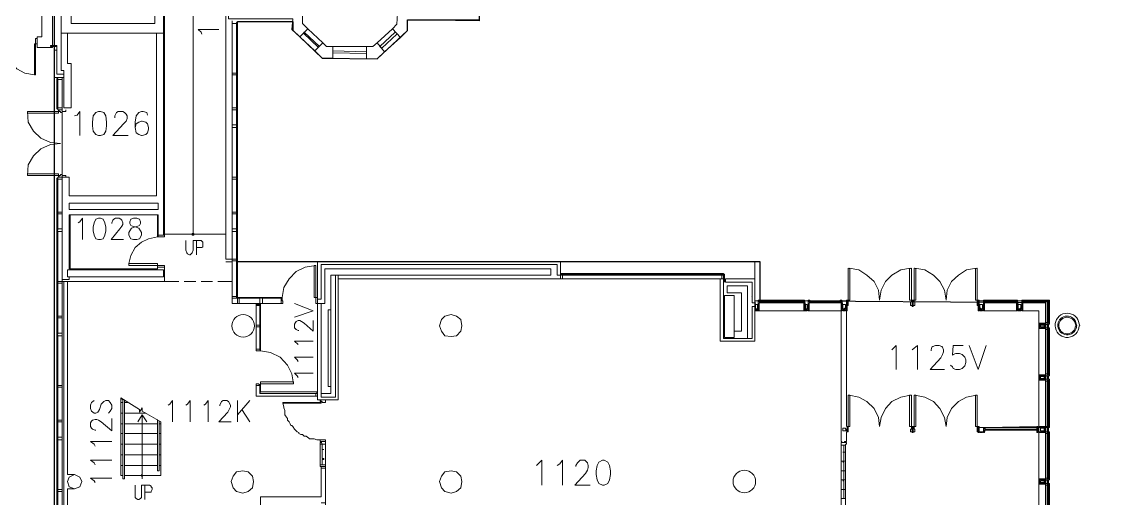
# Model space of a CAD drawing. Header units: metres. Extents: x 3 to 116, y 0 to 119.
# Drawn here: x 68.4 to 100.1, y 82.73 to 96.44 of the extents above; entities that cross this region are included whole.
import ezdxf

# ---------------------------------------------------------------- set-up
doc = ezdxf.new("R2010")
doc.units = ezdxf.units.M
doc.layers.add('Outside', color=7, linetype='Continuous')
doc.layers.add('PDF_Geometry', color=7, linetype='Continuous', transparency=0.8)

msp = doc.modelspace()

# ---------------------------------------------------------------- linework, layer by layer
at = {"layer": 'Outside'}
msp.add_lwpolyline([(100.096, 5.23), (100.096, 66.704), (97.823, 66.679), (97.823, 88.373), (89.611, 88.424), (89.611, 89.55), (74.594, 89.55), (74.594, 96.457), (76.18, 96.457), (76.18, 96.215), (77.024, 95.408), (78.61, 95.382), (79.48, 96.201), (79.48, 96.508), (81.552, 96.508), (81.552, 98.989), (90.404, 98.913, 0.249522), (91.658, 101.292), (94.011, 101.266), (94.037, 107.022), (92.092, 107.048), (92.092, 118.074), (69.324, 118.074), (69.324, 82.054)], format="xyb", dxfattribs=at)
at = {"layer": 'PDF_Geometry', "lineweight": 5}
for points in [[(69.81, 96.124), (72.471, 96.124), (72.471, 97.71), (72.215, 97.71), (72.215, 96.406), (69.81, 96.406), (69.81, 103.032), (72.471, 103.032), (72.471, 108.89), (72.164, 108.89), (72.164, 103.339), (69.81, 103.339), (69.81, 108.097), (69.529, 108.097), (69.529, 96.124)], [(74.441, 89.626), (74.261, 89.626), (74.261, 96.482), (74.261, 104.541), (74.594, 104.541), (74.594, 104.464), (77.638, 104.439), (77.638, 103.748), (77.51, 103.748), (77.51, 104.285), (74.568, 104.311), (74.568, 101.676), (74.645, 101.676)], [(73.315, 90.343), (73.315, 98.785), (73.443, 98.606)], [(72.368, 98.12), (72.496, 98.12), (72.368, 98.12), (72.368, 98.196), (72.496, 98.196), (72.496, 98.171), (72.522, 98.171), (72.522, 98.145), (72.496, 98.145), (72.496, 98.12), (72.496, 90.266), (72.292, 90.266), (72.036, 90.215), (71.831, 90.112), (71.652, 89.959), (71.524, 89.729), (71.473, 89.498)], [(75.259, 88.322), (75.234, 88.322), (75.234, 88.296), (75.131, 88.296), (75.131, 88.347), (75.259, 88.347), (75.234, 88.347), (74.441, 88.347), (74.441, 96.406), (74.568, 96.406), (74.441, 96.406), (74.441, 96.482)], [(74.594, 96.457), (74.594, 96.431), (74.568, 96.431), (74.568, 94.922), (74.441, 94.922), (74.441, 94.973), (74.568, 94.973), (74.568, 94.947), (74.594, 94.947), (74.568, 94.947), (74.568, 94.922)], [(74.594, 96.431), (74.594, 88.526), (75.873, 88.526)], [(69.529, 95.05), (69.605, 95.05), (69.529, 95.05), (69.529, 96.124), (72.343, 96.124)], [(72.906, 88.987), (72.496, 88.987), (69.554, 88.987), (69.554, 91.98), (69.759, 91.98), (69.759, 91.443), (72.266, 91.443), (72.266, 96.124)], [(69.708, 96.124), (69.708, 95.254), (69.81, 95.254), (69.81, 93.975), (69.605, 93.975), (69.605, 95.05)], [(72.471, 96.124), (72.471, 90.317)], [(73.545, 96.15), (73.571, 96.099), (73.545, 96.15), (73.468, 96.227), (74.057, 96.227)], [(76.922, 95.715), (76.487, 96.124), (76.513, 96.15), (76.948, 95.741)], [(79.122, 96.15), (78.687, 95.741), (78.738, 95.689), (79.173, 96.099)], [(68.787, 94.922), (68.761, 94.922), (68.48, 94.973), (68.25, 95.101), (68.071, 95.306), (67.943, 95.536), (67.891, 95.817), (67.866, 95.536), (67.738, 95.306), (67.559, 95.101), (67.329, 94.973), (67.047, 94.922), (66.996, 94.922), (67.047, 94.922), (67.047, 95.817), (66.996, 95.817), (66.996, 94.922)], [(69.222, 95.766), (69.273, 95.766), (69.222, 95.766), (69.222, 95.741), (69.273, 95.741), (69.247, 95.741), (69.401, 95.741), (69.401, 95.766), (69.247, 95.766), (69.247, 95.741)], [(69.401, 95.741), (69.401, 95.638), (69.35, 95.638), (69.401, 95.638), (69.401, 95.766)], [(78.303, 95.587), (77.331, 95.613), (77.331, 95.561), (78.303, 95.536)], [(69.426, 94.845), (69.426, 94.82), (69.401, 94.82), (69.401, 93.95)], [(69.426, 93.95), (69.426, 94.794)], [(72.164, 73.254), (72.164, 73.458), (72.266, 73.458), (72.266, 72.921), (69.554, 72.921), (69.554, 94.845)], [(74.568, 89.601), (74.568, 94.947)], [(69.657, 93.924), (69.657, 93.873), (69.554, 93.873), (69.554, 93.847), (69.503, 93.847), (69.503, 93.873), (69.452, 93.873), (69.452, 93.924), (69.478, 93.924), (69.452, 93.873), (68.557, 93.873), (68.557, 93.822), (69.452, 93.822), (69.452, 93.873)], [(68.557, 92.031), (68.582, 92.338), (68.736, 92.594), (68.94, 92.799), (69.222, 92.926), (69.503, 92.952), (69.222, 92.978), (68.94, 93.106), (68.736, 93.31), (68.582, 93.566), (68.557, 93.873)], [(69.989, 93.771), (69.912, 93.745), (69.989, 93.771), (70.066, 93.873), (70.066, 93.182)], [(70.526, 93.847), (70.603, 93.873), (70.526, 93.847), (70.45, 93.745), (70.424, 93.566), (70.424, 93.464), (70.45, 93.31), (70.526, 93.208), (70.603, 93.182), (70.654, 93.182), (70.757, 93.208), (70.808, 93.31), (70.833, 93.464), (70.833, 93.566), (70.808, 93.745), (70.757, 93.847), (70.654, 93.873), (70.603, 93.873)], [(71.064, 93.745), (71.064, 93.694), (71.064, 93.745), (71.115, 93.847), (71.166, 93.873), (71.294, 93.873), (71.345, 93.847), (71.396, 93.796), (71.422, 93.745), (71.422, 93.668), (71.396, 93.592), (71.319, 93.515), (71.012, 93.182), (71.447, 93.182)], [(72.01, 93.771), (71.985, 93.847), (71.882, 93.873), (71.831, 93.873), (71.754, 93.847), (71.678, 93.745), (71.652, 93.566), (71.652, 93.413), (71.678, 93.259), (71.754, 93.208), (71.831, 93.182), (71.857, 93.182), (71.959, 93.208), (72.01, 93.259), (72.036, 93.361), (72.036, 93.413), (72.01, 93.515), (71.959, 93.566), (71.857, 93.592), (71.831, 93.592), (71.754, 93.566), (71.678, 93.515), (71.652, 93.413)], [(30.439, 73.074), (69.401, 73.074), (69.401, 91.954)], [(69.657, 91.98), (69.657, 92.031), (69.554, 92.031), (69.554, 92.057), (69.503, 92.057), (69.503, 92.031), (69.452, 92.031), (69.452, 91.98), (69.478, 91.98), (69.452, 92.031), (68.557, 92.031), (68.557, 92.082), (69.452, 92.082), (69.452, 92.031)], [(69.426, 91.954), (69.426, 90.931), (69.554, 90.931), (69.554, 90.982), (69.426, 90.982), (69.426, 90.957), (69.401, 90.957), (69.426, 90.957), (69.426, 90.931)], [(69.759, 91.238), (69.759, 91.059)], [(69.426, 90.471), (69.426, 90.957)], [(69.759, 89.319), (69.759, 90.905), (72.317, 90.905), (72.317, 90.266)], [(69.759, 90.905), (69.759, 89.345)], [(72.496, 88.987), (72.496, 89.447), (72.292, 89.447), (72.292, 89.345), (69.785, 89.345), (69.785, 90.905)], [(70.066, 90.701), (70.015, 90.675), (70.066, 90.701), (70.143, 90.803), (70.143, 90.189)], [(70.526, 90.778), (70.603, 90.803), (70.526, 90.778), (70.475, 90.675), (70.45, 90.547), (70.45, 90.445), (70.475, 90.317), (70.526, 90.215), (70.603, 90.189), (70.654, 90.189), (70.731, 90.215), (70.782, 90.317), (70.808, 90.445), (70.808, 90.547), (70.782, 90.675), (70.731, 90.778), (70.654, 90.803), (70.603, 90.803)], [(70.987, 90.675), (70.987, 90.65), (70.987, 90.675), (71.012, 90.752), (71.038, 90.778), (71.089, 90.803), (71.192, 90.803), (71.243, 90.778), (71.268, 90.752), (71.294, 90.675), (71.294, 90.624), (71.268, 90.573), (71.217, 90.496), (70.961, 90.189), (71.319, 90.189)], [(71.524, 90.778), (71.601, 90.803), (71.524, 90.778), (71.499, 90.701), (71.499, 90.65), (71.524, 90.598), (71.575, 90.573), (71.678, 90.547), (71.754, 90.522), (71.806, 90.445), (71.831, 90.394), (71.831, 90.317), (71.78, 90.215), (71.703, 90.189), (71.601, 90.189), (71.524, 90.215), (71.473, 90.317), (71.473, 90.394), (71.499, 90.445), (71.55, 90.522), (71.626, 90.547), (71.729, 90.573), (71.78, 90.598), (71.806, 90.65), (71.806, 90.701), (71.78, 90.778), (71.703, 90.803), (71.601, 90.803)], [(72.292, 90.266), (72.292, 90.905)], [(69.426, 90.445), (69.426, 87.963), (69.426, 87.477)], [(74.261, 90.343), (72.496, 90.343)], [(73.34, 90.368), (73.34, 90.343), (73.34, 90.368), (73.289, 90.368), (73.289, 90.317), (73.34, 90.317), (73.34, 90.343), (73.315, 90.343), (73.315, 90.317), (73.315, 90.343), (73.34, 90.343), (73.315, 90.343), (73.315, 90.368), (73.315, 90.343), (73.289, 90.343), (73.315, 90.343), (73.315, 90.317)], [(72.496, 90.317), (72.317, 90.317)], [(73.11, 90.164), (73.11, 89.882), (73.136, 89.805), (73.161, 89.78), (73.213, 89.754), (73.238, 89.754), (73.289, 89.805), (73.315, 89.882), (73.315, 90.164), (73.417, 90.164), (73.417, 89.754)], [(73.417, 90.164), (73.545, 90.164), (73.596, 90.112), (73.596, 89.984), (73.571, 89.959), (73.417, 89.959)], [(72.292, 89.447), (72.292, 89.498)], [(72.292, 89.396), (72.496, 89.396)], [(74.441, 89.55), (74.261, 89.55)], [(75.259, 88.501), (74.568, 88.501), (74.568, 89.575), (74.594, 89.575), (74.594, 89.601), (74.568, 89.601), (74.568, 89.626), (74.441, 89.626), (74.441, 89.575), (74.568, 89.575)], [(76.845, 89.447), (76.794, 89.447), (76.794, 88.526), (76.845, 88.526), (76.845, 89.447), (76.538, 89.396), (76.282, 89.268), (76.078, 89.064), (75.924, 88.808), (75.873, 88.526), (75.848, 88.526), (75.873, 88.526), (75.873, 88.424), (75.899, 88.424), (75.899, 88.347), (75.848, 88.347), (75.848, 88.526)], [(83.88, 89.55), (89.457, 89.55), (89.457, 89.064), (89.457, 88.373)], [(69.759, 89.115), (69.759, 89.038), (69.554, 89.038)], [(76.999, 88.347), (77.101, 88.347), (77.101, 89.345), (83.599, 89.345), (83.599, 89.166), (77.28, 89.166), (77.28, 88.168)], [(77.408, 89.166), (77.485, 89.166)], [(83.88, 89.064), (77.485, 89.064)], [(83.932, 89.064), (83.88, 89.064), (83.88, 89.217), (83.932, 89.217), (83.932, 89.191), (83.906, 89.191), (83.906, 89.166), (83.932, 89.166), (83.932, 89.064), (83.88, 89.064), (88.511, 89.064), (88.562, 89.064), (88.562, 89.217), (88.562, 89.191)], [(83.932, 89.166), (88.511, 89.166), (88.511, 89.191), (83.906, 89.191)], [(88.588, 89.064), (88.588, 88.961), (88.588, 89.064), (88.588, 88.961), (88.588, 89.166), (88.562, 89.166), (88.562, 89.191), (88.588, 89.191), (88.588, 89.064), (88.511, 89.064), (88.511, 89.166), (88.536, 89.166), (88.536, 89.191), (88.511, 89.191), (88.511, 89.217), (88.562, 89.217), (88.511, 89.217), (83.932, 89.217)], [(88.46, 89.064), (88.562, 89.064)], [(89.457, 89.064), (88.613, 89.064), (88.613, 88.961), (89.381, 88.961), (89.381, 88.373), (89.457, 88.373), (89.457, 88.27), (89.381, 88.27)], [(92.195, 89.345), (92.144, 89.37), (92.195, 89.345), (92.195, 88.45), (92.144, 88.45), (92.144, 89.37)], [(92.169, 89.37), (92.451, 89.319), (92.681, 89.166), (92.885, 88.987), (93.013, 88.731), (93.039, 88.45), (93.09, 88.731), (93.218, 88.987), (93.397, 89.166), (93.653, 89.319), (93.934, 89.37)], [(93.909, 89.345), (93.96, 89.37), (93.909, 89.345), (93.909, 88.45), (93.96, 88.45), (93.96, 89.37)], [(94.088, 89.345), (94.037, 89.37), (94.088, 89.345), (94.088, 88.45), (94.037, 88.45), (94.037, 89.37)], [(94.062, 89.37), (94.344, 89.319), (94.599, 89.166), (94.779, 88.987), (94.906, 88.731), (94.958, 88.45), (94.983, 88.731), (95.111, 88.987), (95.316, 89.166), (95.546, 89.319), (95.827, 89.37)], [(95.802, 89.345), (95.853, 89.37), (95.802, 89.345), (95.802, 88.45), (95.853, 88.45), (95.853, 89.37)], [(69.605, 88.91), (69.605, 88.987), (69.605, 81.491)], [(69.912, 83.435), (69.708, 83.435), (69.708, 88.987)], [(73.392, 88.987), (73.059, 88.987)], [(73.878, 88.987), (73.545, 88.987)], [(74.031, 88.987), (74.441, 88.987)], [(89.253, 87.349), (89.253, 88.859), (88.664, 88.859), (88.664, 88.654), (89.074, 88.654), (89.074, 87.554), (88.869, 87.554)], [(74.594, 88.501), (74.594, 88.347), (74.645, 88.347), (74.645, 88.501), (74.62, 88.501), (74.62, 88.526), (74.594, 88.526), (74.594, 88.501), (74.441, 88.501), (74.441, 88.552), (74.594, 88.552), (74.594, 88.526), (74.568, 88.526), (74.568, 88.501)], [(75.285, 88.501), (75.848, 88.501)], [(89.355, 88.552), (89.355, 88.552)], [(89.56, 88.143), (89.585, 88.143), (89.56, 88.143), (89.56, 88.45), (89.611, 88.45), (89.611, 88.424), (89.585, 88.424), (89.585, 88.398), (89.611, 88.398), (89.611, 88.373), (89.585, 88.373), (89.585, 88.143), (90.89, 88.143), (90.89, 88.45), (90.839, 88.45), (90.839, 88.424), (90.864, 88.424), (90.864, 88.398), (90.839, 88.398), (90.839, 88.373), (90.864, 88.373), (90.864, 88.143)], [(89.611, 88.45), (90.839, 88.45), (90.839, 88.424), (89.611, 88.424), (89.611, 88.398), (90.839, 88.398), (90.839, 88.373), (89.611, 88.373)], [(91.964, 88.143), (91.939, 88.143), (91.964, 88.143), (91.964, 88.45), (91.913, 88.45), (91.913, 88.424), (91.939, 88.424), (91.939, 88.398), (91.913, 88.398), (91.913, 88.373), (91.939, 88.373), (91.939, 88.143), (91.964, 88.168), (92.092, 88.168), (92.067, 88.168), (92.067, 88.143), (91.99, 88.143), (91.99, 88.168)], [(92.144, 88.45), (92.118, 88.45), (92.144, 88.45), (92.144, 88.296), (92.118, 88.296), (92.118, 88.45)], [(93.96, 88.45), (93.986, 88.45), (93.96, 88.45), (93.96, 88.398), (93.934, 88.398), (93.934, 88.296), (93.986, 88.296), (93.986, 88.45), (94.011, 88.424), (94.011, 88.27), (93.986, 88.27), (93.986, 88.424), (94.011, 88.424)], [(93.986, 88.45), (93.96, 88.45), (93.96, 88.398), (93.934, 88.398), (93.934, 88.296), (93.986, 88.296), (93.986, 88.45), (94.037, 88.45), (94.037, 88.398), (94.062, 88.398), (94.062, 88.296), (94.011, 88.296), (94.011, 88.45), (93.986, 88.424), (93.986, 88.27), (94.011, 88.27), (94.011, 88.424), (93.986, 88.424)], [(95.853, 88.45), (95.879, 88.45), (95.853, 88.45), (95.853, 88.296), (95.879, 88.296), (95.879, 88.45)], [(96.032, 88.143), (96.058, 88.143), (96.032, 88.143), (96.032, 88.45), (96.083, 88.45), (96.083, 88.424), (96.058, 88.424), (96.058, 88.398), (96.083, 88.398), (96.083, 88.373), (96.058, 88.373), (96.058, 88.143), (96.032, 88.143), (96.032, 88.45), (96.083, 88.45), (96.083, 88.424), (96.058, 88.424), (96.058, 88.398), (96.083, 88.398), (96.083, 88.373), (96.058, 88.373), (96.058, 88.143), (96.032, 88.168), (95.904, 88.168), (96.007, 88.168), (96.007, 88.143), (95.93, 88.143), (95.93, 88.168), (95.93, 88.143), (96.007, 88.143), (96.007, 88.168), (96.032, 88.168), (95.904, 88.168)], [(96.953, 88.45), (96.083, 88.45)], [(97.004, 88.143), (96.979, 88.143), (97.004, 88.143), (97.004, 88.45), (96.953, 88.45), (96.953, 88.424), (96.979, 88.424), (96.979, 88.398), (96.953, 88.398), (96.953, 88.373), (96.979, 88.373), (96.979, 88.143), (97.004, 88.168), (97.132, 88.168), (97.03, 88.168), (97.03, 88.143), (97.107, 88.143), (97.107, 88.168)], [(97.925, 87.81), (97.925, 88.45), (97.9, 88.424), (97.9, 88.398), (97.874, 88.398), (97.874, 87.81), (97.823, 87.81), (97.823, 88.373), (97.158, 88.373)], [(97.158, 88.398), (97.874, 88.398), (97.9, 88.424), (97.158, 88.424), (97.158, 88.45), (97.925, 88.45)], [(76.206, 86.045), (76.155, 86.326), (76.027, 86.582), (75.822, 86.812), (75.541, 86.94), (75.259, 86.991), (75.259, 87.017), (75.259, 86.991), (75.131, 86.991), (75.131, 87.042), (75.234, 87.042), (75.234, 87.017), (75.259, 87.017), (75.259, 86.991), (75.131, 86.991), (75.131, 87.042), (75.234, 87.042), (75.234, 87.017), (75.259, 87.017), (75.259, 88.347), (75.31, 88.347), (75.873, 88.347)], [(75.131, 87.042), (75.131, 88.322), (75.234, 88.322), (75.234, 87.733)], [(76.231, 88.347), (76.769, 88.143), (76.231, 87.963)], [(77.28, 85.968), (77.203, 85.968), (77.203, 88.168), (77.28, 88.168), (77.28, 85.763), (77.203, 85.763), (76.999, 85.763), (76.999, 88.347), (76.896, 88.347)], [(89.457, 88.424), (89.56, 88.424), (89.457, 88.424), (89.483, 88.322), (89.56, 88.322), (89.534, 88.322), (89.56, 88.322), (89.56, 88.194), (89.534, 88.194), (89.56, 88.194), (89.56, 88.219), (89.534, 88.194), (89.483, 88.194), (89.483, 88.219), (89.483, 88.194), (89.483, 88.322), (89.534, 88.322), (89.534, 88.194), (89.483, 88.194), (89.483, 88.322)], [(89.457, 88.168), (89.56, 88.168), (89.56, 88.143), (89.483, 88.143), (89.483, 88.168)], [(90.992, 88.424), (90.89, 88.424), (90.992, 88.424), (90.89, 88.424), (90.916, 88.322), (90.967, 88.322), (90.967, 88.194), (90.967, 88.219), (90.967, 88.194), (90.89, 88.194), (90.89, 88.219), (90.89, 88.194), (90.916, 88.194), (90.89, 88.219), (90.89, 88.322), (90.916, 88.322), (90.89, 88.322), (90.967, 88.322), (90.967, 88.194), (90.916, 88.194), (90.916, 88.322)], [(90.992, 88.168), (90.89, 88.168), (90.967, 88.168), (90.967, 88.143), (90.89, 88.143), (90.89, 88.168)], [(91.018, 88.143), (91.939, 88.143), (91.939, 84.382)], [(91.044, 88.424), (91.939, 88.424), (91.939, 88.398), (91.044, 88.398)], [(91.044, 88.373), (91.939, 88.373)], [(91.964, 88.424), (92.092, 88.424), (91.964, 88.424), (91.99, 88.322), (92.067, 88.322), (92.041, 88.322), (92.067, 88.322), (92.067, 88.194), (92.041, 88.194), (92.067, 88.194), (92.067, 88.219), (92.041, 88.194), (91.99, 88.194), (91.99, 88.219), (91.99, 88.194), (91.99, 88.322), (92.067, 88.322), (92.067, 88.219), (92.041, 88.219), (92.041, 88.194), (91.99, 88.194), (91.99, 88.322)], [(92.092, 84.817), (92.092, 88.143)], [(95.904, 88.424), (96.032, 88.424), (95.904, 88.424)], [(96.979, 88.143), (96.058, 88.143)], [(96.953, 88.424), (96.083, 88.424), (96.083, 88.398), (96.953, 88.398)], [(96.083, 88.373), (96.953, 88.373)], [(97.004, 88.424), (97.132, 88.424), (97.004, 88.424), (97.03, 88.322), (97.107, 88.322), (97.081, 88.322), (97.107, 88.322), (97.107, 88.194), (97.081, 88.194), (97.107, 88.194), (97.107, 88.219), (97.081, 88.194), (97.03, 88.194), (97.03, 88.219), (97.03, 88.194), (97.03, 88.322), (97.107, 88.322), (97.107, 88.219), (97.081, 88.219), (97.081, 88.194), (97.03, 88.194), (97.03, 88.322)], [(97.618, 87.759), (97.618, 87.784), (97.618, 87.759), (97.925, 87.759), (97.925, 87.81), (97.9, 87.81), (97.9, 87.784), (97.874, 87.784), (97.874, 87.81), (97.823, 87.81), (97.823, 87.784), (97.618, 87.784), (97.618, 87.631), (97.618, 87.656), (97.925, 87.656), (97.925, 87.605), (97.9, 87.605), (97.9, 87.631), (97.874, 87.631), (97.874, 87.605), (97.823, 87.605), (97.823, 87.631), (97.618, 87.631), (97.644, 87.656), (97.644, 87.759), (97.618, 87.759), (97.618, 87.682), (97.644, 87.682), (97.618, 87.682), (97.618, 88.143), (97.158, 88.143)], [(97.9, 88.398), (97.9, 87.81)], [(76.359, 87.58), (76.334, 87.58), (76.282, 87.605), (76.231, 87.656), (76.231, 87.759), (76.257, 87.81), (76.282, 87.836), (76.334, 87.861), (76.385, 87.861), (76.436, 87.836), (76.513, 87.784), (76.769, 87.554), (76.769, 87.861)], [(75.259, 87.708), (75.234, 87.708), (75.234, 87.682), (75.131, 87.682), (75.131, 87.733), (75.259, 87.733), (75.234, 87.708), (75.234, 87.042)], [(97.618, 84.791), (97.618, 84.817), (97.618, 84.791), (97.925, 84.791), (97.925, 84.817), (97.618, 84.817), (97.618, 86.249), (97.618, 86.173), (97.644, 86.173), (97.618, 86.173), (97.618, 86.249), (97.644, 86.249), (97.644, 86.275), (97.644, 86.173), (97.644, 86.275), (97.618, 86.301), (97.618, 87.631)], [(97.9, 87.759), (97.9, 87.656), (97.874, 87.656), (97.874, 87.759), (97.9, 87.759), (97.797, 87.733), (97.797, 87.682), (97.772, 87.682), (97.797, 87.682), (97.669, 87.682), (97.669, 87.759), (97.669, 87.733), (97.669, 87.759), (97.797, 87.759), (97.797, 87.733), (97.797, 87.759), (97.772, 87.759), (97.772, 87.682), (97.669, 87.682), (97.669, 87.733), (97.772, 87.733)], [(97.823, 87.605), (97.823, 86.326), (97.874, 86.326), (97.874, 87.605), (97.9, 87.605), (97.9, 86.326), (97.925, 86.326), (97.925, 87.605)], [(69.426, 78.498), (69.426, 78.984), (69.426, 85.968), (69.426, 87.452)], [(76.334, 87.17), (76.231, 87.273), (76.769, 87.273)], [(93.397, 87.017), (93.525, 87.145), (93.525, 86.454)], [(93.986, 87.017), (94.037, 87.068), (94.139, 87.145), (94.139, 86.454)], [(94.523, 86.991), (94.523, 87.017), (94.548, 87.094), (94.574, 87.119), (94.651, 87.145), (94.753, 87.145), (94.83, 87.119), (94.855, 87.094), (94.881, 87.017), (94.881, 86.966), (94.855, 86.889), (94.804, 86.787), (94.497, 86.454), (94.906, 86.454)], [(95.086, 86.582), (95.137, 86.531), (95.162, 86.48), (95.239, 86.454), (95.341, 86.454), (95.418, 86.48), (95.495, 86.556), (95.52, 86.659), (95.52, 86.736), (95.495, 86.812), (95.418, 86.889), (95.341, 86.915), (95.239, 86.915), (95.162, 86.889), (95.137, 86.863), (95.162, 87.145), (95.444, 87.145)], [(96.109, 87.145), (95.879, 86.454), (95.623, 87.145)], [(76.334, 86.684), (76.308, 86.736), (76.231, 86.812), (76.769, 86.812)], [(76.308, 86.275), (76.334, 86.224), (76.308, 86.275), (76.231, 86.352), (76.769, 86.352)], [(97.618, 86.275), (97.618, 86.301), (97.618, 86.275), (97.925, 86.275), (97.925, 86.326), (97.9, 86.326), (97.9, 86.301), (97.874, 86.301), (97.874, 86.326), (97.823, 86.326), (97.823, 86.301), (97.618, 86.301), (97.618, 86.147), (97.618, 86.173), (97.925, 86.173), (97.925, 86.122), (97.9, 86.122), (97.9, 86.147), (97.874, 86.147), (97.874, 86.122), (97.823, 86.122), (97.823, 86.147), (97.618, 86.147)], [(97.9, 86.275), (97.9, 86.173), (97.874, 86.173), (97.874, 86.275), (97.9, 86.275), (97.797, 86.249), (97.797, 86.173), (97.772, 86.173), (97.797, 86.173), (97.797, 86.198), (97.772, 86.173), (97.669, 86.173), (97.669, 86.198), (97.669, 86.173), (97.669, 86.249), (97.797, 86.249), (97.772, 86.249), (97.772, 86.198), (97.669, 86.198), (97.669, 86.249), (97.772, 86.249)], [(75.208, 86.045), (75.208, 86.019), (75.208, 86.045), (75.131, 86.045), (75.131, 85.994), (75.259, 85.994), (75.259, 86.019), (75.208, 86.019)], [(75.259, 85.994), (75.259, 85.815), (75.234, 85.763), (75.234, 85.994), (75.131, 85.994), (75.131, 85.687), (76.845, 85.687)], [(97.925, 86.122), (97.925, 84.817), (97.9, 84.817), (97.9, 86.122), (97.874, 86.122), (97.874, 84.817), (97.823, 84.817), (97.823, 86.122)], [(71.294, 83.41), (71.243, 83.41), (71.243, 85.635), (71.294, 85.584), (71.294, 83.307), (71.345, 83.307), (71.345, 85.559)], [(71.243, 85.635), (71.78, 85.303), (71.78, 85.226), (71.857, 85.354), (71.857, 85.252), (72.394, 84.945), (72.394, 83.41), (71.345, 83.41)], [(75.259, 85.815), (76.871, 85.815), (76.871, 85.763), (75.234, 85.763)], [(77.024, 85.508), (77.127, 85.508), (77.024, 85.508), (77.024, 85.533), (76.973, 85.533), (76.973, 85.559), (76.999, 85.559), (76.999, 85.584), (77.127, 85.584), (77.127, 85.508)], [(92.195, 85.712), (92.144, 85.712), (92.195, 85.712), (92.195, 84.817), (92.144, 84.817), (92.144, 85.712)], [(92.169, 85.712), (92.451, 85.661), (92.681, 85.533), (92.885, 85.328), (93.013, 85.073), (93.039, 84.817), (93.09, 85.073), (93.218, 85.328), (93.397, 85.533), (93.653, 85.661), (93.934, 85.712)], [(93.909, 85.712), (93.96, 85.712), (93.909, 85.712), (93.909, 84.817), (93.96, 84.817), (93.96, 85.712)], [(94.088, 85.712), (94.037, 85.712), (94.088, 85.712), (94.088, 84.817), (94.037, 84.817), (94.037, 85.712)], [(94.062, 85.712), (94.344, 85.661), (94.599, 85.533), (94.779, 85.328), (94.906, 85.073), (94.958, 84.817), (94.983, 85.073), (95.111, 85.328), (95.316, 85.533), (95.546, 85.661), (95.827, 85.712)], [(95.802, 85.712), (95.853, 85.712), (95.802, 85.712), (95.802, 84.817), (95.853, 84.817), (95.853, 85.712)], [(70.475, 85.559), (70.399, 85.508), (70.373, 85.431), (70.373, 85.328), (70.399, 85.252), (70.475, 85.201), (70.526, 85.201), (70.578, 85.226), (70.603, 85.252), (70.629, 85.303), (70.68, 85.456), (70.757, 85.533), (70.808, 85.559), (70.885, 85.559), (70.936, 85.508), (70.987, 85.431), (70.987, 85.328), (70.936, 85.252), (70.885, 85.201)], [(71.243, 85.508), (71.294, 85.508)], [(71.447, 85.508), (71.345, 85.508)], [(72.65, 85.456), (72.599, 85.431), (72.65, 85.456), (72.727, 85.559), (72.727, 84.945)], [(73.11, 85.431), (73.161, 85.456), (73.238, 85.559), (73.238, 84.945)], [(73.622, 85.431), (73.673, 85.456), (73.75, 85.559), (73.75, 84.945)], [(74.082, 85.405), (74.082, 85.431), (74.134, 85.533), (74.185, 85.559), (74.287, 85.559), (74.338, 85.533), (74.389, 85.431), (74.389, 85.38), (74.313, 85.226), (74.057, 84.945), (74.415, 84.945)], [(74.594, 84.945), (74.594, 85.559)], [(74.952, 85.559), (74.594, 85.149)], [(74.722, 85.303), (74.952, 84.945)], [(75.899, 85.508), (75.899, 85.482), (76.999, 85.482), (76.999, 85.508), (75.899, 85.508), (75.899, 85.482), (75.924, 85.38), (75.924, 85.354), (75.95, 85.277), (75.95, 85.149), (75.975, 85.124), (76.027, 85.047), (76.027, 84.996), (76.078, 84.945), (76.103, 84.894), (76.129, 84.842), (76.155, 84.842), (76.18, 84.817), (76.231, 84.74), (76.308, 84.663), (76.359, 84.638), (76.359, 84.612), (76.41, 84.587), (76.462, 84.587), (76.513, 84.535), (76.564, 84.535), (76.641, 84.484), (76.666, 84.459), (76.794, 84.459), (76.871, 84.433), (77.127, 84.433), (76.973, 84.433), (76.973, 84.382), (77.127, 84.382), (77.127, 84.433)], [(70.526, 84.714), (70.501, 84.714), (70.424, 84.74), (70.399, 84.766), (70.373, 84.817), (70.373, 84.919), (70.399, 84.97), (70.424, 84.996), (70.501, 85.021), (70.552, 85.021), (70.603, 84.996), (70.68, 84.945), (70.987, 84.689), (70.987, 85.047)], [(71.294, 85.201), (71.243, 85.201)], [(71.345, 85.201), (71.959, 85.201)], [(71.985, 84.945), (71.857, 85.149), (71.729, 84.945)], [(71.857, 85.149), (71.857, 83.307), (71.857, 83.41), (71.882, 83.41), (71.857, 83.41), (71.857, 83.435), (71.831, 83.41), (71.831, 83.384), (71.857, 83.384), (71.882, 83.41), (71.857, 83.41), (71.857, 83.384), (71.857, 83.435), (71.857, 83.384), (71.831, 83.435), (71.831, 83.384), (71.831, 83.41), (71.831, 83.384), (71.857, 83.384), (71.831, 83.384), (71.882, 83.41), (71.831, 83.41), (71.857, 83.41), (71.831, 83.41)], [(72.343, 84.97), (72.343, 83.538), (72.292, 83.538), (72.292, 85.021)], [(71.243, 84.894), (71.294, 84.894)], [(72.292, 84.894), (71.345, 84.894)], [(72.343, 84.894), (72.394, 84.894)], [(91.939, 84.663), (91.939, 84.791)], [(92.092, 84.689), (92.092, 84.74), (92.067, 84.689), (91.99, 84.689), (91.99, 84.766), (92.067, 84.766), (92.067, 84.74), (92.092, 84.74), (92.092, 84.689), (91.99, 84.689), (91.99, 84.766), (92.067, 84.766), (92.067, 84.74)], [(92.041, 84.356), (92.041, 84.382), (92.092, 84.382), (92.092, 84.663)], [(93.986, 84.817), (93.96, 84.817), (93.96, 84.74), (93.934, 84.74), (93.934, 84.663), (93.986, 84.663), (93.986, 84.817), (94.037, 84.817), (94.037, 84.74), (94.062, 84.74), (94.062, 84.663), (94.011, 84.663), (94.011, 84.817), (93.986, 84.791), (93.986, 84.638), (94.011, 84.638), (94.011, 84.791), (93.986, 84.791)], [(95.853, 84.817), (95.879, 84.817), (95.853, 84.817), (95.853, 84.663), (95.879, 84.663), (95.879, 84.817)], [(96.083, 84.791), (97.567, 84.817), (97.567, 84.714), (96.083, 84.714), (96.083, 84.791), (97.567, 84.791), (97.567, 84.74), (96.083, 84.74), (96.058, 84.638), (96.032, 84.638), (96.032, 84.791), (96.083, 84.791), (96.058, 84.791), (96.058, 84.74), (96.083, 84.74), (96.083, 84.714), (96.058, 84.714), (96.058, 84.638), (96.032, 84.663), (95.904, 84.663), (96.007, 84.663), (96.007, 84.638), (95.93, 84.638), (95.93, 84.663), (96.032, 84.638), (96.058, 84.638), (96.032, 84.638), (96.032, 84.791), (96.083, 84.791), (96.058, 84.791), (96.058, 84.74), (96.083, 84.74), (96.083, 84.714), (96.058, 84.714), (96.058, 84.638), (96.032, 84.663), (95.904, 84.663), (96.007, 84.663), (96.007, 84.638), (95.93, 84.638), (95.93, 84.663)], [(95.904, 84.791), (96.032, 84.791), (95.904, 84.791), (96.032, 84.791), (95.93, 84.791)], [(97.593, 84.791), (97.618, 84.791), (97.618, 84.663), (97.593, 84.663)], [(97.644, 83.18), (97.644, 83.282), (97.644, 83.256), (97.618, 83.256), (97.618, 83.18), (97.644, 83.18), (97.618, 83.18), (97.618, 84.638), (97.823, 84.638), (97.823, 84.612), (97.874, 84.612), (97.874, 84.638), (97.9, 84.638), (97.9, 84.612), (97.925, 84.612), (97.925, 84.663), (97.618, 84.663), (97.618, 84.638), (97.618, 84.663)], [(97.797, 84.74), (97.797, 84.689), (97.772, 84.689), (97.797, 84.689), (97.669, 84.689), (97.669, 84.766), (97.669, 84.74), (97.669, 84.766), (97.797, 84.766), (97.797, 84.74), (97.797, 84.766), (97.772, 84.766), (97.772, 84.689), (97.669, 84.689), (97.669, 84.766), (97.772, 84.766), (97.772, 84.74)], [(70.501, 84.254), (70.475, 84.305), (70.373, 84.382), (70.987, 84.382)], [(71.294, 84.612), (71.243, 84.612)], [(71.243, 84.305), (71.294, 84.305)], [(71.345, 84.612), (72.292, 84.612)], [(72.292, 84.305), (71.345, 84.305)], [(72.394, 84.612), (72.343, 84.612)], [(72.343, 84.305), (72.394, 84.305)], [(76.973, 84.305), (76.973, 83.717), (77.024, 83.717), (77.024, 83.87), (77.076, 83.87), (77.076, 83.896), (77.024, 83.896), (77.024, 84.152), (77.076, 84.152), (77.024, 84.152), (77.024, 84.305), (76.999, 84.382), (76.999, 84.356), (76.973, 84.356), (76.973, 84.305), (77.127, 84.305), (77.127, 84.382), (76.999, 84.382)], [(77.127, 83.717), (77.127, 84.305)], [(91.964, 84.382), (91.964, 84.356), (91.964, 84.382), (91.939, 84.382), (91.964, 84.382), (91.964, 84.356)], [(91.939, 84.356), (92.067, 84.356), (91.939, 84.356), (91.939, 84.28), (92.067, 84.28), (92.067, 84.305), (92.092, 84.305), (92.092, 84.356), (92.067, 84.356)], [(97.925, 84.612), (97.925, 83.333), (97.9, 83.333), (97.9, 84.612), (97.874, 84.612), (97.874, 83.333), (97.823, 83.333), (97.823, 84.612)], [(71.294, 83.998), (71.243, 83.998)], [(71.345, 83.998), (72.292, 83.998)], [(72.394, 83.998), (72.343, 83.998)], [(92.067, 84.075), (92.067, 83.819), (91.939, 83.819), (91.939, 84.075), (91.939, 84.28), (92.067, 84.28), (92.067, 84.075), (92.016, 84.075), (92.016, 84.28)], [(92.016, 84.075), (91.99, 84.075), (92.016, 84.075), (92.016, 83.819), (91.99, 83.819), (92.016, 83.819)], [(70.501, 83.717), (70.475, 83.768), (70.373, 83.845), (70.987, 83.845)], [(71.243, 83.691), (71.294, 83.691)], [(72.292, 83.691), (71.345, 83.691)], [(72.343, 83.691), (72.394, 83.691)], [(77.127, 83.666), (76.999, 83.666), (77.127, 83.666), (77.127, 83.717), (76.973, 83.717), (76.973, 83.666), (76.999, 83.666)], [(83.19, 83.691), (83.343, 83.845), (83.343, 83.128)], [(83.778, 83.691), (83.855, 83.742), (83.932, 83.845), (83.932, 83.128)], [(84.315, 83.666), (84.315, 83.691), (84.367, 83.768), (84.443, 83.845), (84.571, 83.845), (84.648, 83.768), (84.674, 83.691), (84.674, 83.64), (84.648, 83.563), (84.597, 83.461), (84.29, 83.128), (84.725, 83.128)], [(91.939, 83.819), (91.939, 83.538), (92.067, 83.538), (92.067, 83.819)], [(92.016, 83.538), (91.99, 83.538), (92.016, 83.538), (92.016, 83.794), (91.99, 83.794)], [(72.343, 83.538), (72.292, 83.538)], [(76.999, 82.617), (77.127, 82.617), (77.127, 82.566), (77.127, 83.666), (76.999, 83.666), (76.999, 82.796), (75.259, 82.796), (75.259, 76.886)], [(77.127, 83.614), (76.999, 83.614)], [(91.939, 83.538), (91.939, 83.282), (92.067, 83.282), (92.067, 83.538)], [(92.016, 83.282), (91.99, 83.282), (92.016, 83.282), (92.016, 83.538), (91.99, 83.538)], [(70.501, 83.205), (70.475, 83.256), (70.373, 83.333), (70.987, 83.333)], [(71.345, 83.307), (71.294, 83.307)], [(71.652, 83.128), (71.652, 82.77), (71.678, 82.745), (71.729, 82.719), (71.754, 82.719), (71.806, 82.745), (71.831, 82.77), (71.831, 83.128), (71.933, 83.128), (71.933, 82.719)], [(71.933, 83.128), (72.061, 83.128), (72.113, 83.103), (72.113, 83.077), (72.138, 83.052), (72.138, 83), (72.113, 82.949), (72.113, 82.924), (71.933, 82.924)], [(91.939, 83.282), (91.939, 83), (92.067, 83), (92.067, 83.282)], [(92.016, 83), (91.99, 83), (92.016, 83), (92.016, 83.256), (91.99, 83.256)], [(97.618, 81.696), (97.618, 83.307), (97.618, 83.282), (97.925, 83.282), (97.925, 83.333), (97.9, 83.333), (97.9, 83.307), (97.874, 83.307), (97.874, 83.333), (97.823, 83.333), (97.823, 83.307), (97.618, 83.307), (97.618, 83.154), (97.618, 83.18), (97.925, 83.18), (97.925, 83.128), (97.9, 83.128), (97.9, 83.154), (97.874, 83.154), (97.874, 83.128), (97.823, 83.128), (97.823, 83.154), (97.618, 83.154)], [(97.9, 83.282), (97.9, 83.18), (97.874, 83.18), (97.874, 83.282), (97.9, 83.282), (97.797, 83.256), (97.797, 83.18), (97.772, 83.18), (97.797, 83.18), (97.797, 83.205), (97.772, 83.18), (97.669, 83.18), (97.669, 83.205), (97.669, 83.18), (97.669, 83.256), (97.797, 83.256), (97.772, 83.256), (97.772, 83.205), (97.669, 83.205), (97.669, 83.256), (97.772, 83.256)], [(97.925, 83.128), (97.925, 81.824), (97.9, 81.824), (97.9, 83.128), (97.874, 83.128), (97.874, 81.824), (97.823, 81.824), (97.823, 83.128)], [(69.912, 83.026), (69.708, 83.026), (69.708, 81.491)], [(91.939, 83), (91.939, 82.745), (92.067, 82.745), (92.067, 83)], [(91.939, 82.745), (91.939, 82.463), (92.067, 82.463), (92.067, 82.745)], [(92.016, 82.745), (91.99, 82.745), (92.016, 82.745), (92.016, 83), (91.99, 83)]]:
    msp.add_lwpolyline(points, dxfattribs=at)
for points in [[(68.838, 96.022), (68.966, 96.022), (68.991, 104.208), (69.298, 104.208), (69.273, 95.715), (68.838, 95.715)], [(81.245, 97.301), (81.245, 96.841), (79.199, 96.841), (79.173, 96.38), (79.045, 96.252), (79.276, 95.996), (79.48, 96.201), (79.48, 96.508), (81.552, 96.482), (81.578, 97.301)], [(74.338, 96.892), (76.462, 96.866), (76.462, 96.406), (76.615, 96.252), (76.385, 96.022), (76.155, 96.227), (76.18, 96.534), (74.338, 96.534)], [(76.615, 96.252), (77.05, 95.843)], [(79.045, 96.252), (78.61, 95.843)], [(68.761, 94.922), (68.761, 95.817), (68.787, 95.817), (68.787, 94.922)], [(68.838, 95.817), (68.838, 95.971), (68.787, 95.971), (68.787, 95.817)], [(76.82, 95.613), (76.385, 96.022)], [(77.331, 95.741), (77.152, 95.741), (77.05, 95.843), (76.82, 95.613), (77.024, 95.408), (77.331, 95.408)], [(78.303, 95.741), (77.331, 95.741)], [(78.61, 95.843), (78.815, 95.587), (78.61, 95.382), (78.303, 95.382), (78.303, 95.741), (78.483, 95.741)], [(78.815, 95.587), (79.276, 95.996)], [(69.401, 95.638), (69.324, 95.638), (69.324, 94.845), (69.605, 94.845), (69.605, 94.947), (69.401, 94.947)], [(77.331, 95.408), (78.303, 95.382)], [(69.426, 94.794), (69.554, 94.794), (69.554, 94.845), (69.426, 94.845), (69.426, 94.82), (69.401, 94.82), (69.401, 94.794)], [(69.426, 93.924), (69.554, 93.924), (69.554, 93.975), (69.426, 93.975), (69.426, 93.95), (69.401, 93.95), (69.426, 93.95)], [(74.568, 93.924), (74.441, 93.924), (74.441, 93.975), (74.568, 93.975), (74.568, 93.95), (74.594, 93.95), (74.568, 93.95)], [(74.568, 93.413), (74.441, 93.413), (74.441, 93.489), (74.568, 93.489), (74.568, 93.464), (74.594, 93.464), (74.594, 93.438), (74.568, 93.438)], [(69.426, 91.929), (69.554, 91.929), (69.554, 91.98), (69.426, 91.98), (69.426, 91.954), (69.401, 91.954), (69.426, 91.954)], [(74.568, 91.929), (74.441, 91.929), (74.441, 91.98), (74.568, 91.98), (74.568, 91.954), (74.594, 91.954), (74.568, 91.954)], [(69.759, 91.238), (69.759, 91.059), (72.317, 91.059), (72.317, 91.238)], [(74.568, 90.931), (74.441, 90.931), (74.441, 90.982), (74.568, 90.982), (74.568, 90.957), (74.594, 90.957), (74.568, 90.957)], [(69.426, 90.419), (69.554, 90.419), (69.554, 90.496), (69.426, 90.496), (69.426, 90.471), (69.401, 90.471), (69.401, 90.445), (69.426, 90.445)], [(74.568, 90.419), (74.441, 90.419), (74.441, 90.496), (74.568, 90.496), (74.568, 90.471), (74.594, 90.471), (74.594, 90.445), (74.568, 90.445)], [(71.473, 89.447), (71.473, 89.498), (72.292, 89.498), (72.292, 89.447)], [(83.778, 89.473), (76.999, 89.473), (76.999, 88.475), (76.896, 88.475), (76.896, 89.55), (83.88, 89.55), (83.88, 89.064), (83.88, 89.166), (83.778, 89.166)], [(69.708, 89.319), (72.471, 89.319), (72.471, 89.115), (69.708, 89.115)], [(77.408, 85.661), (77.408, 89.166), (77.485, 89.166), (77.485, 85.584), (76.896, 85.584), (76.896, 88.347), (76.999, 88.347), (76.999, 85.661)], [(88.562, 87.349), (89.381, 87.349), (89.381, 88.27), (89.457, 88.27), (89.457, 87.273), (88.46, 87.273), (88.46, 89.064), (88.562, 89.064)], [(69.426, 88.936), (69.554, 88.936), (69.554, 88.987), (69.426, 88.987), (69.426, 88.961), (69.401, 88.961), (69.426, 88.961)], [(69.426, 88.936), (69.554, 88.936), (69.554, 88.987), (69.426, 88.987), (69.426, 88.961), (69.401, 88.961), (69.426, 88.961)], [(75.31, 88.501), (75.31, 88.347), (75.234, 88.347), (75.234, 88.501), (75.259, 88.501), (75.259, 88.526), (75.285, 88.526), (75.285, 88.501)], [(75.848, 88.526), (75.873, 88.526), (75.873, 88.424), (75.899, 88.424), (75.899, 88.347), (75.848, 88.347)], [(76.845, 88.424), (76.845, 88.347), (76.896, 88.347), (76.896, 88.526), (76.845, 88.526)], [(88.869, 87.375), (88.869, 88.577), (88.588, 88.577), (88.588, 87.375)], [(91.018, 88.143), (90.992, 88.143), (90.992, 88.45), (91.044, 88.45), (91.044, 88.424), (91.018, 88.424), (91.018, 88.398), (91.044, 88.398), (91.044, 88.373), (91.018, 88.373)], [(92.092, 88.143), (92.092, 88.45), (92.118, 88.45), (92.118, 88.143)], [(95.904, 88.143), (95.904, 88.45), (95.879, 88.45), (95.879, 88.143)], [(97.132, 88.143), (97.132, 88.45), (97.158, 88.45), (97.158, 88.143)], [(95.955, 88.322), (96.007, 88.322), (96.007, 88.194), (96.007, 88.219), (96.007, 88.194), (95.93, 88.194), (95.93, 88.219), (95.93, 88.194), (95.955, 88.194), (95.93, 88.219), (95.93, 88.322), (95.955, 88.322), (95.93, 88.322), (96.007, 88.322), (96.007, 88.194), (95.955, 88.194), (95.955, 88.219), (95.93, 88.219), (95.93, 88.322)], [(69.426, 87.938), (69.554, 87.938), (69.554, 87.989), (69.426, 87.989), (69.426, 87.963), (69.401, 87.963), (69.426, 87.963)], [(81.041, 87.708), (81.015, 87.887), (80.887, 87.989), (80.734, 88.04), (80.555, 87.989), (80.452, 87.887), (80.401, 87.708), (80.452, 87.554), (80.555, 87.426), (80.734, 87.401), (80.887, 87.426), (81.015, 87.554)], [(69.426, 87.426), (69.554, 87.426), (69.554, 87.503), (69.426, 87.503), (69.426, 87.477), (69.401, 87.477), (69.401, 87.452), (69.426, 87.452)], [(69.426, 85.942), (69.554, 85.942), (69.554, 85.994), (69.426, 85.994), (69.426, 85.968), (69.401, 85.968), (69.426, 85.968), (69.426, 85.942), (69.554, 85.942), (69.554, 85.994), (69.426, 85.994), (69.426, 85.968), (69.401, 85.968), (69.426, 85.968)], [(69.426, 85.942), (69.554, 85.942), (69.554, 85.994), (69.426, 85.994), (69.426, 85.968), (69.401, 85.968), (69.426, 85.968)], [(76.206, 86.045), (76.206, 86.096), (75.259, 86.096), (75.259, 86.045)], [(76.871, 85.763), (76.845, 85.763), (76.845, 85.687), (76.896, 85.687), (76.896, 85.815), (76.871, 85.815)], [(69.426, 84.945), (69.554, 84.945), (69.554, 84.996), (69.426, 84.996), (69.426, 84.97), (69.401, 84.97), (69.426, 84.97)], [(92.118, 84.663), (92.118, 84.817), (92.144, 84.817), (92.144, 84.663)], [(93.986, 84.638), (93.986, 84.791), (94.011, 84.791), (94.011, 84.638)], [(95.879, 84.638), (95.879, 84.817), (95.904, 84.817), (95.904, 84.638)], [(97.593, 84.638), (97.593, 84.817), (97.567, 84.817), (97.567, 84.638)], [(97.874, 84.663), (97.874, 84.791), (97.9, 84.791), (97.9, 84.663)], [(69.426, 84.433), (69.554, 84.433), (69.554, 84.51), (69.426, 84.51), (69.426, 84.484), (69.401, 84.484), (69.401, 84.459), (69.426, 84.459)], [(85.083, 83.845), (85.134, 83.845), (85.236, 83.794), (85.287, 83.691), (85.313, 83.538), (85.313, 83.435), (85.287, 83.282), (85.236, 83.18), (85.134, 83.128), (85.083, 83.128), (84.98, 83.18), (84.929, 83.282), (84.904, 83.435), (84.904, 83.538), (84.929, 83.691), (84.98, 83.794)], [(70.117, 83.231), (70.066, 83.077), (69.912, 83.026), (69.759, 83.077), (69.708, 83.231), (69.759, 83.359), (69.912, 83.435), (70.066, 83.359)], [(75.055, 83.231), (75.029, 83.384), (74.901, 83.512), (74.748, 83.538), (74.568, 83.512), (74.466, 83.384), (74.415, 83.231), (74.466, 83.052), (74.568, 82.949), (74.748, 82.898), (74.901, 82.949), (75.029, 83.052)], [(81.041, 83.231), (81.015, 83.384), (80.887, 83.512), (80.734, 83.538), (80.555, 83.512), (80.452, 83.384), (80.401, 83.231), (80.452, 83.052), (80.555, 82.949), (80.734, 82.898), (80.887, 82.949), (81.015, 83.052)], [(69.426, 82.949), (69.554, 82.949), (69.554, 83), (69.426, 83), (69.426, 82.975), (69.401, 82.975), (69.426, 82.975), (69.426, 82.949), (69.554, 82.949), (69.554, 83), (69.426, 83), (69.426, 82.975), (69.401, 82.975), (69.426, 82.975), (69.426, 82.949), (69.554, 82.949), (69.554, 83), (69.426, 83), (69.426, 82.975), (69.401, 82.975), (69.426, 82.975)]]:
    msp.add_lwpolyline(points, close=True, dxfattribs=at)
for points in [[(98.784, 87.708, -7.463221), (98.744, 87.887), (98.795, 87.708)], [(98.706, 87.708, -6.68129), (98.667, 87.861), (98.718, 87.708)], [(98.674, 87.708, -7.082447), (98.642, 87.836), (98.693, 87.708)]]:
    msp.add_lwpolyline(points, format="xyb", dxfattribs=at)
for centre in [(74.756, 87.708), (89.159, 83.231)]:
    msp.add_circle(centre, 0.324, dxfattribs=at)

doc.saveas('drawing.dxf')
